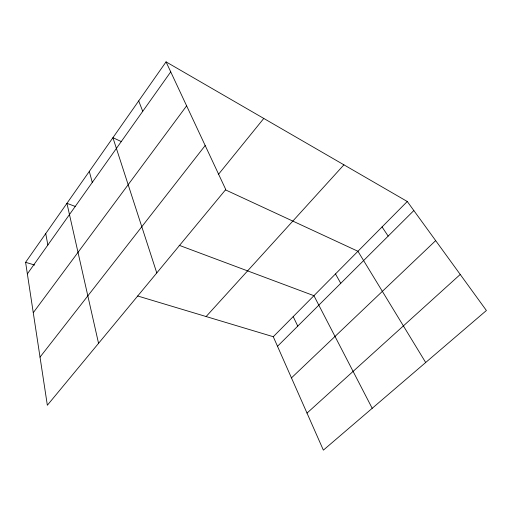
<?xml version="1.0" encoding="UTF-8"?>
<svg xmlns="http://www.w3.org/2000/svg" width="512" height="512" viewBox="0 0 512 512"><rect width="100%" height="100%" fill="white"/><g stroke="black" fill="none" stroke-linecap="round" stroke-linejoin="round"><path stroke-width="0.77" d="M166.054 61.869L225.766 189.53L47.347 405.248L25.6 262.317L166.054 61.869L407.27 201.498L486.4 310.502L323.366 450.131L273.274 336.717L137.67 295.981M27.36 273.888L170.733 71.872M33.267 312.704L186.624 105.843M40.026 357.114L205.184 145.517M218.259 174.605L263.782 118.438M206.125 316.544L343.917 164.826M273.274 336.717L407.27 201.498M277.504 346.291L413.837 210.554M291.462 377.894L435.667 240.621M307.008 413.094L460.237 274.464M25.6 262.317L34.688 265.05M75.155 206.4L66.938 203.322L98.554 343.341M179.123 245.28L313.926 295.693L372.198 408.307M121.562 141.696L112.922 137.69L156.781 272.934M225.44 189.85L357.946 251.277L425.683 362.502M382.067 226.931L388.166 236.109M335.488 273.933L340.755 283.322M293.21 316.602L297.76 326.131M138.694 100.915L142.739 111.309M89.299 171.405L92.282 182.406M45.734 233.587L47.859 244.998"/></g></svg>
